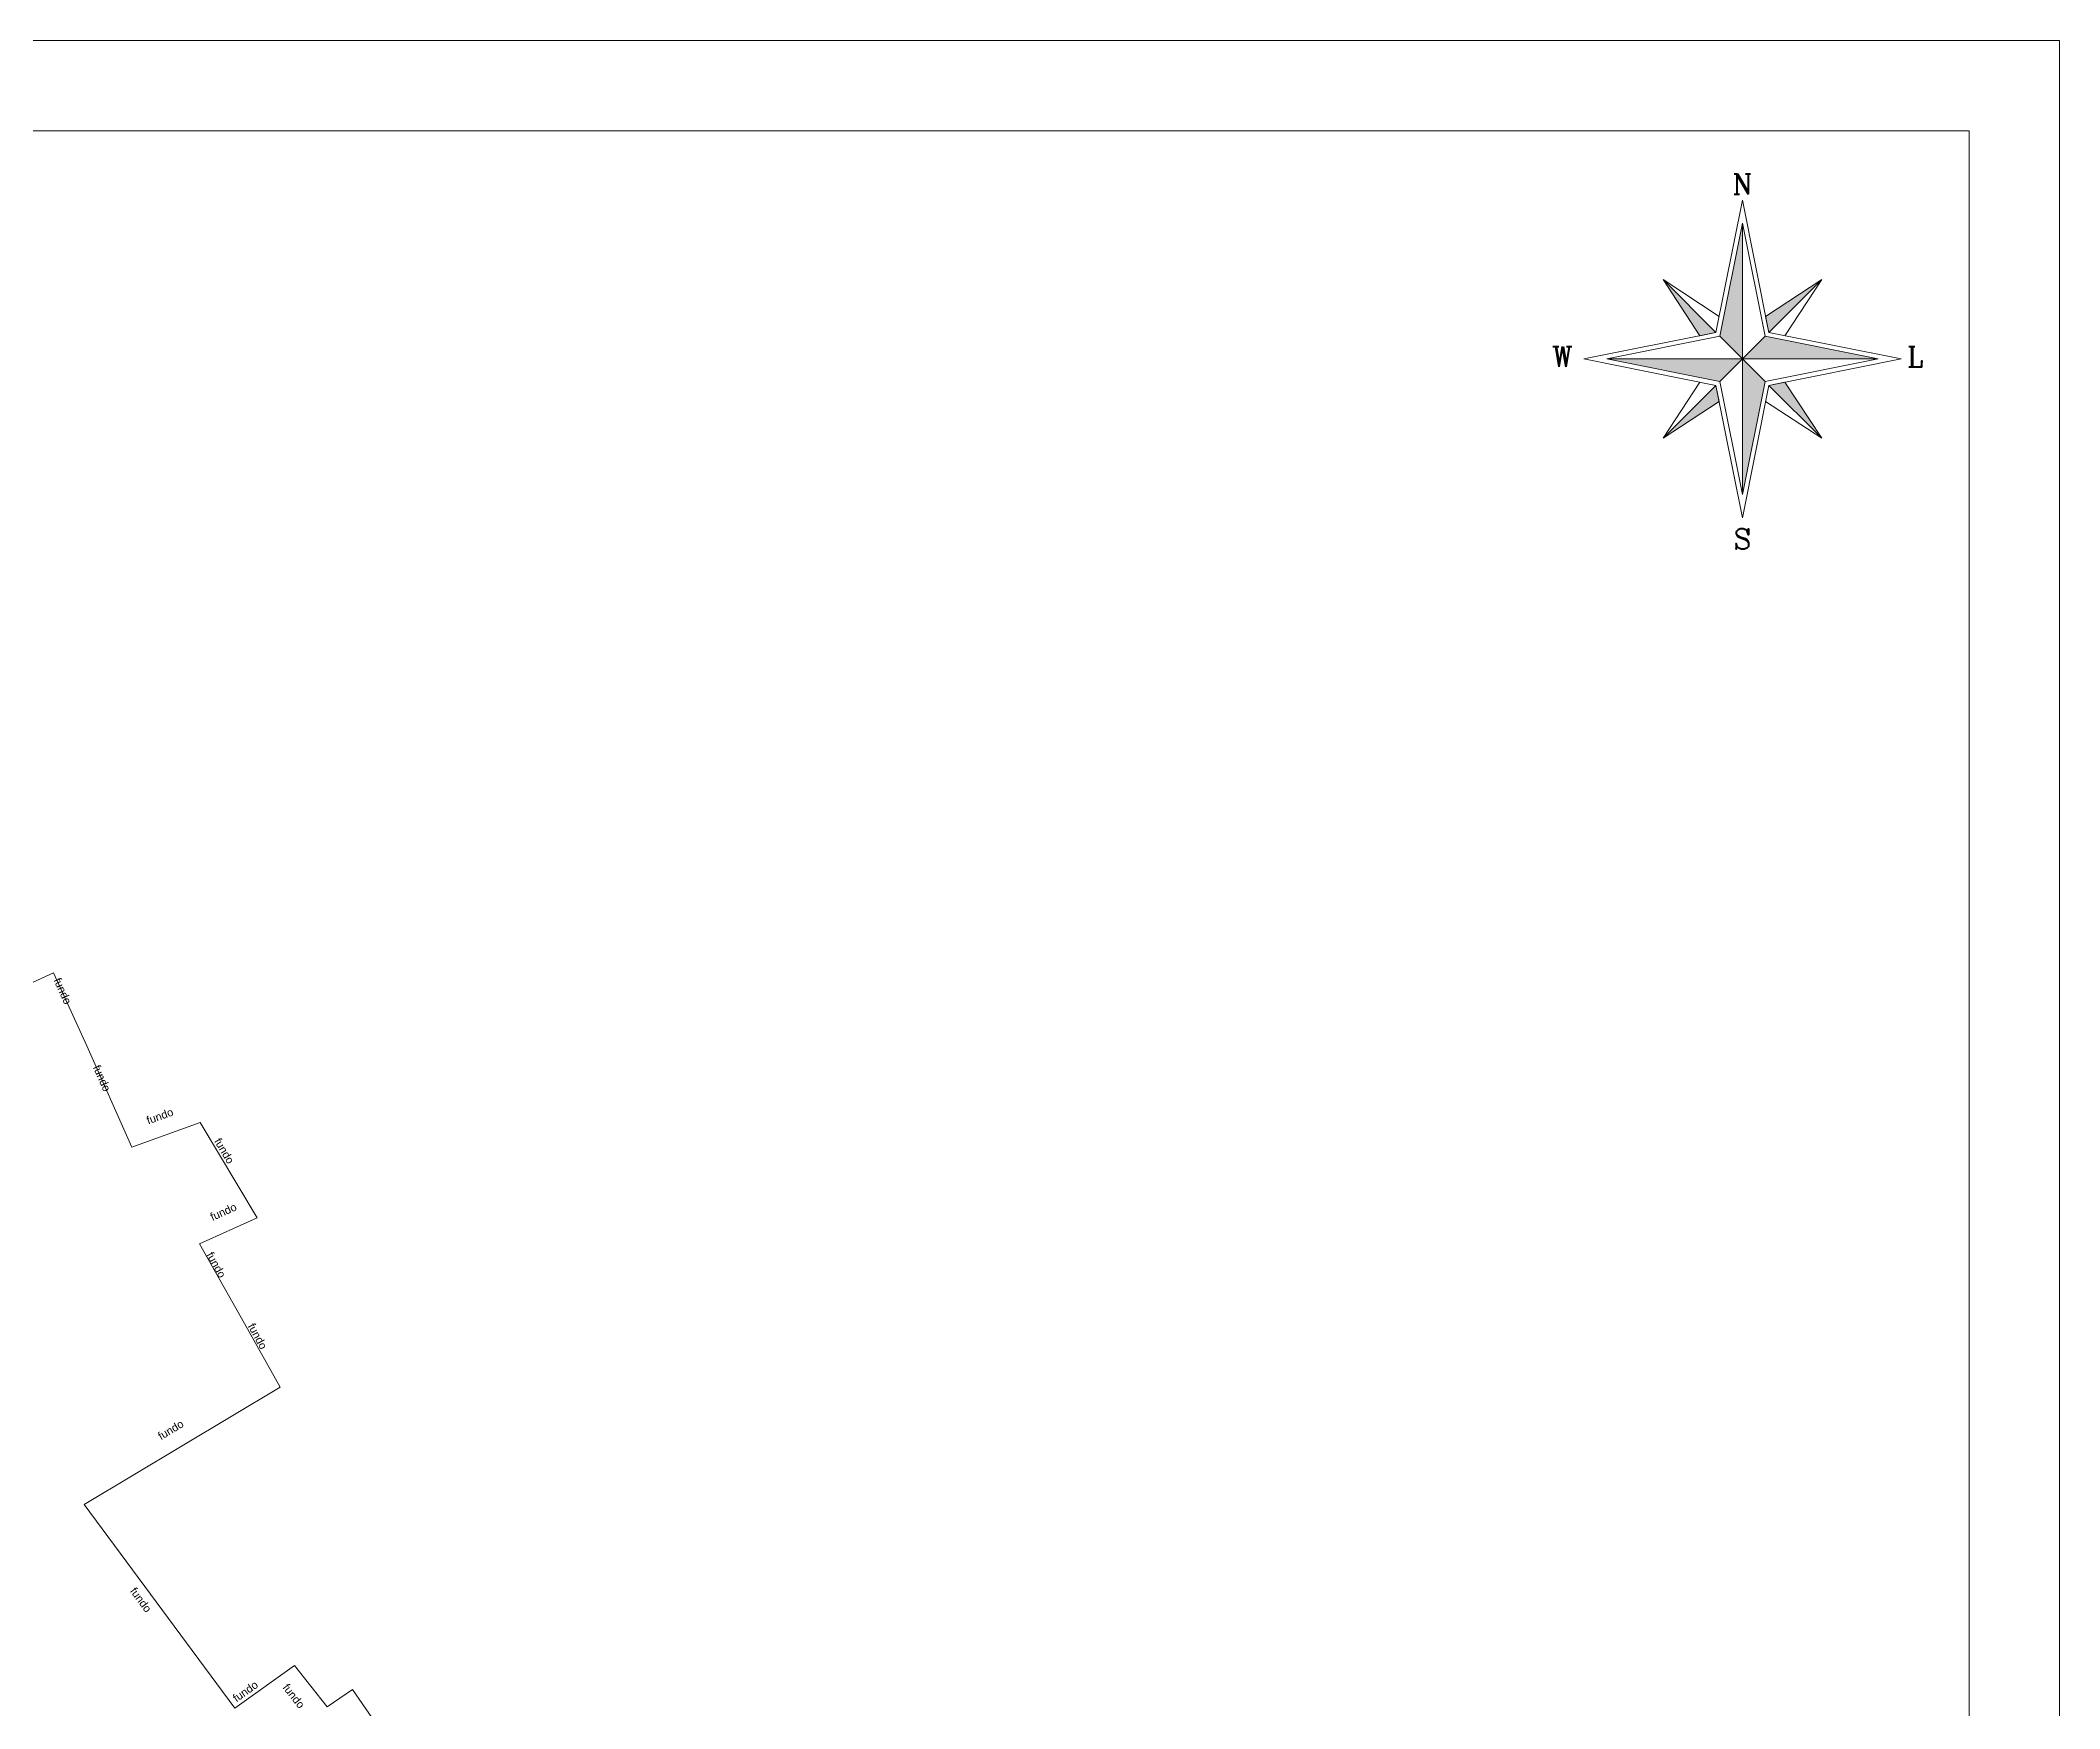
# Model space of a CAD drawing. Extents: x 712767 to 713250, y 9408339 to 9409022.
# Drawn here: x 712993.1 to 713249.9, y 9408809.8 to 9409021.9 of the extents above; entities that cross this region are included whole.
import ezdxf
from ezdxf.enums import TextEntityAlignment as Align

# ---------------------------------------------------------------- set-up
doc = ezdxf.new("R2010")
doc.units = 0
for name, color, linetype, lineweight in [('ATRIBUTOS', 7, 'Continuous', 13), ('ESCALA_GRAFICA', 7, 'Continuous', 0), ('FOLHA_SELO', 7, 'Continuous', 0), ('QUADRAS_POLIGONOS', 7, 'Continuous', 0), ('ROSA_DOS_VENTOS', 7, 'Continuous', 0)]:
    doc.layers.add(name, color=color, linetype=linetype, lineweight=lineweight)
doc.layers.add('FOLHA_MOLDURA', color=7, linetype='Continuous')
doc.styles.add('ESCALA_GRAFICA', font='ARIAL')
doc.styles.get("Standard").update_dxf_attribs({"font": 'micross.ttf', "height": 1})
doc.styles.add('TEXTO_DO_NORTE', font='Complex.shx')
doc.styles.add('TEXTO_DO_SELO', font='Arial Narrow')

# ---------------------------------------------------------------- blocks, each defined once
blk = doc.blocks.new('Rosa dos Ventos')
at = {"layer": 'ROSA_DOS_VENTOS', "transparency": 33554687}
for points in [[(0, 0), (-5, 5), (0, 30)], [(-9.39, 5.14), (-17.55, 17.55), (-5.85, 5.85)], [(5.14, 9.39), (17.55, 17.55), (5.85, 5.85)], [(0, 0), (5, 5), (30, 0)], [(0, 0), (-5, -5), (-30, 0)], [(0, 0), (5, -5), (0, -30)], [(-5.14, -9.39), (-17.55, -17.55), (-5.85, -5.85)], [(9.39, -5.14), (17.55, -17.55), (5.85, -5.85)]]:
    blk.add_hatch(color=7, dxfattribs=at).paths.add_polyline_path(points)
for p, q in [((0, 30), (0, -30)), ((-17.55, 17.55), (-5.14, 9.39)), ((17.55, 17.55), (9.39, 5.14)), ((-30, 0), (30, 0)), ((-17.55, -17.55), (-9.39, -5.14)), ((17.55, -17.55), (5.14, -9.39))]:
    blk.add_line(p, q, dxfattribs=at)
for points in [[(0, -35.1), (-5.85, -5.85), (-35.1, 0), (-5.85, 5.85), (0, 35.1), (5.85, 5.85), (35.1, 0), (5.85, -5.85), (0, -35.1)], [(0, -30), (-5, -5), (-30, 0), (-5, 5), (0, 30), (5, 5), (30, 0), (5, -5), (0, -30)], [(0, 0), (-5, 5), (0, 30), (0, 0)], [(-9.39, 5.14), (-17.55, 17.55), (-5.85, 5.85), (-9.39, 5.14)], [(5.14, 9.39), (17.55, 17.55), (5.85, 5.85), (5.14, 9.39)], [(0, 0), (5, 5), (30, 0), (0, 0)], [(0, 0), (-5, -5), (-30, 0), (0, 0)], [(0, 0), (5, -5), (0, -30), (0, 0)], [(-5.14, -9.39), (-17.55, -17.55), (-5.85, -5.85), (-5.14, -9.39)], [(9.39, -5.14), (17.55, -17.55), (5.85, -5.85), (9.39, -5.14)]]:
    blk.add_lwpolyline(points, dxfattribs=at)
at = {"layer": 'ROSA_DOS_VENTOS', "transparency": 33554687, "style": 'TEXTO_DO_NORTE'}
blk.add_attdef('Norte', text='', height=4.5, dxfattribs=at).set_placement((0, 35.1), align=Align.BOTTOM_CENTER)
blk.add_attdef('Oeste', text='', height=4.5, dxfattribs=at).set_placement((-37.51, -1.71), align=Align.RIGHT)
blk.add_attdef('Leste', (36.45, -1.71), '', height=4.5, dxfattribs=at)
for tag, height, p in [('Sul', 4.5, (0, -37.6)), ('Data do Norte', 3, (0, -43.99))]:
    blk.add_attdef(tag, text='', height=height, dxfattribs=at).set_placement(p, align=Align.TOP_CENTER)
blk = doc.blocks.new('A4_LOTES')
at = {"layer": 'FOLHA_SELO', "color": 7, "linetype": 'Continuous', "transparency": 33554687}
blk.add_lwpolyline([(95, 90), (-115, 90), (-115, -207), (95, -207)], close=True, dxfattribs=at)
at = {"layer": 'FOLHA_SELO', "lineweight": 0, "transparency": 33554687}
blk.add_lwpolyline([(90, -95), (90, 85), (-90, 85), (-90, -95)], close=True, dxfattribs=at)
at = {"layer": 'ROSA_DOS_VENTOS', "lineweight": 0, "transparency": 33554687}
ref = blk.add_blockref('Rosa dos Ventos', (77.46, 72.39), dxfattribs=dict(at, xscale=0.25, yscale=0.25))
ref.add_attrib('Norte', 'N', dxfattribs={"transparency": 33554687, "height": 1.12, "style": 'TEXTO_DO_NORTE'}).set_placement((77.46, 81.16), align=Align.BOTTOM_CENTER)
ref.add_attrib('Sul', 'S', dxfattribs={"transparency": 33554687, "height": 1.12, "style": 'TEXTO_DO_NORTE'}).set_placement((77.46, 62.99), align=Align.TOP_CENTER)
ref.add_attrib('Leste', 'L', (86.57, 71.96), dxfattribs={"transparency": 33554687, "height": 1.12, "style": 'TEXTO_DO_NORTE'})
ref.add_attrib('Oeste', 'W', dxfattribs={"transparency": 33554687, "height": 1.12, "style": 'TEXTO_DO_NORTE'}).set_placement((68.08, 71.96), align=Align.RIGHT)
at = {"layer": 'ATRIBUTOS', "transparency": 33554687, "style": 'TEXTO_DO_SELO'}
for tag, p in [('EMPREENDIMENTO', (-88.94, -166.5)), ('AREA', (65.06, -166.5)), ('PROPRIETARIO', (-88.94, -173.08)), ('ESCALA', (21.06, -175.5)), ('DATA', (56.56, -175.5)), ('MUNICIPIO', (-88.94, -180))]:
    blk.add_attdef(tag, text='', height=3, dxfattribs=at).set_placement(p, align=Align.BOTTOM_LEFT)
for tag, p in [('LOTE', (30.5, -166.5)), ('QUADRA', (52.5, -166.5))]:
    blk.add_attdef(tag, text='', height=3, dxfattribs=at).set_placement(p, align=Align.BOTTOM_CENTER)
for tag, height, p in [('RESPONSAVEL_TECNICO', 2, (55, -190.66)), ('QUALIFICACAO', 1.7, (55, -193.88)), ('CREA', 1.7, (55, -196.43))]:
    blk.add_attdef(tag, text='', height=height, dxfattribs=at).set_placement(p, align=Align.TOP_CENTER)
at = {"layer": 'ESCALA_GRAFICA', "transparency": 33554687, "style": 'ESCALA_GRAFICA'}
for tag, p in [('0', (-50, -91.12)), ('5', (-45, -91.12)), ('10', (-40, -91.12)), ('15', (-35, -91.12)), ('20', (-30, -91.12)), ('25', (-25, -91.12)), ('30', (-20, -91.12)), ('40', (-10, -91.12)), ('50', (0, -91.12)), ('75', (25, -91.12)), ('100', (50, -91.12))]:
    blk.add_attdef(tag, text='', height=1.25, dxfattribs=at).set_placement(p, align=Align.BOTTOM_CENTER)

msp = doc.modelspace()

# ---------------------------------------------------------------- linework, layer by layer
at = {"layer": 'QUADRAS_POLIGONOS', "lineweight": 0, "transparency": 33554687}
msp.add_lwpolyline([(712978.3, 9408895.74), (712994.81, 9408903.33), (712999.03, 9408894.05), (713004.76, 9408881.15), (713013.46, 9408884.3), (713020.69, 9408872.17), (713013.39, 9408868.85), (713019.1, 9408858.74), (713023.64, 9408850.63), (712998.71, 9408835.72), (713017.86, 9408809.84), (713025.43, 9408815.25), (713029.62, 9408809.99), (713032.81, 9408812.19), (713036.59, 9408806.73)], dxfattribs=at)

# ---------------------------------------------------------------- block references
at = {"layer": 'FOLHA_MOLDURA', "transparency": 33554687, "xscale": 2.3, "yscale": 2.3}
msp.add_blockref('A4_LOTES', (713031.41, 9408814.87), dxfattribs=at)

# ---------------------------------------------------------------- texts
at = {"transparency": 33554687}
for rotation, p in [(294.0962, (712995.97, 9408901)), (293.8736, (713000.96, 9408889.91)), (19.8712, (713008.33, 9408885.1)), (300.6377, (713016.52, 9408880.67)), (24.1125, (713016.41, 9408872.93)), (299.1093, (713015.5, 9408866.18)), (298.7116, (713020.76, 9408857.11)), (30.8186, (713009.72, 9408845.21)), (306.1531, (713005.92, 9408823.59)), (35.2873, (713019.21, 9408811.96)), (308.2637, (713025.36, 9408811.36))]:
    msp.add_text('fundo', height=1, rotation=rotation, dxfattribs=at).set_placement(p, align=Align.MIDDLE_CENTER)

doc.saveas('drawing.dxf')
